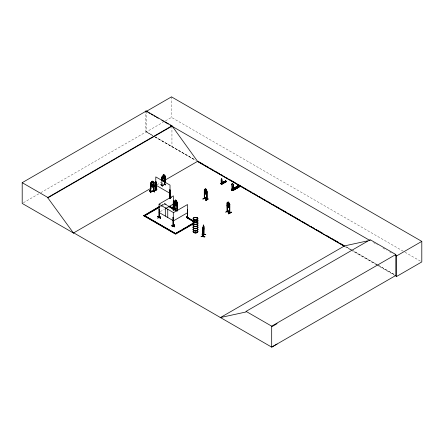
<?xml version="1.0" encoding="UTF-8"?>
<svg xmlns="http://www.w3.org/2000/svg" width="444" height="444" viewBox="0 0 444 444"><rect width="100%" height="100%" fill="white"/><g stroke="black" fill="none" stroke-linecap="round" stroke-linejoin="round"><path stroke-width="0.33" stroke-dasharray="2.22 1.67" d="M162.199 185.309C169.464 183.483 159.679 185.475 162.204 185.376M165.146 184.365L164.796 184.488M161.871 181.585L161.838 185.703L165.146 184.665M160.717 184.765C162.099 184.404 164.347 189.344 160.717 184.776L162.526 186.669M160.878 184.565L162.687 186.469M160.872 184.698L162.682 186.591M165.085 184.599C161.105 185.714 161.899 186.963 162.171 182.179M165.051 183.239L164.796 184.787L164.813 183.4M23.399 202.736L40.176 193.046M40.776 192.702L146.32 131.763L152.875 135.548M146.32 111.4L146.32 131.935L163.103 122.25M165.495 120.862L171.489 117.405L404.39 251.87M156.887 184.837L162.271 181.729M161.216 205.422L164.685 203.419L168.243 205.472M161.216 205.683L164.685 203.679L167.649 205.389M161.144 206.066L164.685 204.018L162.915 205.3M159.962 207.004L162.321 205.639M160.284 211.61L164.43 209.218M165.09 184.693L165.113 183.305M164.213 183.672L166.206 185.525L164.397 183.616M165.051 184.31L164.857 184.465M161.888 185.697L161.81 181.524M162.104 185.537L162.104 182.112M152.786 135.598L145.316 131.302L145.316 112.976M155.178 136.974L194.583 159.635L155.261 136.924M352.331 250.349L345.765 246.57L352.314 250.355M378.005 265.112L352.93 250.688L377.938 265.151M378.599 265.451L394.722 274.725M404.995 252.214L421.8 261.921M373.465 242.541L377.622 244.938M382.967 248.024L386.535 250.083M389.505 251.798L393.068 253.857M378.532 265.49L394.622 274.781M146.32 131.935L152.875 135.72M155.261 137.096L195.976 160.6M344.966 246.62L350.372 249.744M350.976 250.089L376.207 264.657M376.806 265.007L394.228 275.064M167.721 205.772L164.163 203.718L167.721 206.033M164.213 183.5L166.045 185.537M171.945 126.19L171.945 146.725M171.489 96.87L171.489 117.405M164.752 183.333L164.78 184.776"/><path stroke-width="0.67" d="M202.941 236.53L202.936 227.7L203.685 225.491L203.746 234.643M202.964 236.519L203.963 234.193M203.713 234.643L203.874 226.446M203.729 225.497L203.524 226.024L203.496 224.953L203.075 227.356L203.091 236.563L203.963 234.476L203.951 226.251M221.423 183.411C222.072 182.9 220.551 183.594 221.945 183.683L222.067 181.113A0.838 0.483 60 0 0 221.945 179.964L221.906 179.032M221.945 183.683L222.067 181.113M233.106 189.849L233.294 185.997A1.26 0.733 59.5 0 0 233.294 184.543A1.26 0.733 59.5 0 0 232.023 183.827A1.26 0.733 59.5 0 0 232.023 185.281L232.107 189.349L232.589 188.939M233.161 189.821L233.35 185.964A1.26 0.733 59.5 0 0 233.35 184.515A1.26 0.733 59.5 0 0 232.079 183.794A1.26 0.733 59.5 0 0 232.079 185.248L232.301 189.388L232.695 189.127L232.173 189.266L232.551 189.222M202.925 229.598L203.635 226.74L203.763 227.539L203.635 226.74M203.768 228.355L203.729 229.565L203.818 228.344M152.836 182.551L151.715 182.717M153.635 182.029C150.189 181.951 150.782 184.21 151.665 181.319L152.853 181.124L152.836 186.219M154.051 185.026L153.63 186.069L154.035 184.993M201.143 236.424C203.38 235.492 208.353 237.917 201.149 236.391M204.856 236.796L201.188 236.275L204.851 236.813M203.075 230.042L203.485 226.357C203.918 226.923 203.136 234.693 203.435 232.223M221.867 179.054C221.217 178.022 221.084 180.625 221.501 178.671M221.623 183.305L221.229 183.389L221.229 180.63A0.838 0.483 60 0 1 221.351 179.62M221.206 183.761C221.556 184.049 221.767 182.834 221.162 183.183M203.735 227.506L203.674 230.83L202.891 232.268M193.939 219.525C195.266 219.164 193.645 220.435 194.122 219.397M194.411 219.619L194.056 219.464M196.908 217.937L196.986 218.209L196.942 217.937M224.054 182.384L223.887 182.09M224.27 182.367L223.987 182.084M232.534 188.983L232.229 189.344L233.594 190.082L233.489 189.488L232.767 190.343L231.629 189.699L232.351 188.844L232.467 190.099L232.467 189.2L231.99 189.005L231.99 189.904M160.312 218.165C152.059 213.081 166.106 221.262 157.637 216.622M171.817 225.319C173.038 224.364 177.522 229.354 171.828 225.291M174.625 226.751L171.928 225.23L174.647 226.762M150.516 191.458C150.372 190.948 151.276 191.847 150.427 191.753L150.427 183.461L150.788 183.472L150.427 183.461M153.613 182.861L153.979 182.873L153.613 182.861L153.618 191.153L154.018 191.081L150.449 191.642M153.696 191.153L153.89 190.704M163.481 177.256L164.424 176.057L163.736 177.439C165.19 178.249 163.986 179.165 163.514 177.722L162.576 178.999L163.287 177.572L162.604 176.634L163.464 177.261M164.752 179.642L165.113 178.549M165.168 178.566L164.796 179.687C161.372 181.779 161.844 179.609 161.943 176.884L162.238 176.39L164.785 175.613L165.168 175.852L165.113 182.623M205.533 191.12L206.366 190.692L205.816 191.531L206.393 193.062L205.639 191.647C205.261 193.012 204.329 191.947 205.45 191.314L204.906 189.849L205.622 191.186M177.256 205.039L176.956 205.911L174.897 204.723L174.659 203.541L174.93 204.706M206.61 194.583L204.573 193.373L204.284 192.235L204.551 193.395L206.61 194.583L206.937 191.02L206.033 190.176L206.06 189.15L205.189 188.644L204.751 191.691L205.189 192.752L206.005 193.223L206.443 192.668L206.06 189.15M229.731 206.926L229.459 207.742L227.395 206.554L227.106 205.411L227.378 206.571L229.431 207.759L229.731 206.887M232.334 189.388L232.601 188.983M203.013 228.377L203.674 226.745M203.263 232.306L203.435 231.89M203.524 225.014L203.208 225.646M203.269 226.046L203.435 225.291M203.252 226.662L203.025 227.106M203.18 228.138L203.119 236.535M203.724 229.548L203.063 231.196L202.964 230.43M202.059 234.188L205.783 234.571L202.103 234.055M203.735 234.449C202.897 235.292 203.23 236.874 203.052 236.036M203.052 236.336L203.863 234.465M203.136 229.276L203.058 231.829L203.291 230.331L203.441 230.886M203.463 230.852L203.352 229.948M149.628 190.709C150.25 189.755 152.114 196.082 149.628 190.709L150.793 192.768M150.954 192.729L149.817 190.509M175.996 208.841L173.177 210.295L175.974 208.669M205.622 197.475L202.964 199.001M225.785 212.177L228.449 210.65M154.457 190.798L157.132 189.122M157.748 218.148L160.267 216.567M155.755 190.104L155.788 176.906L170.013 185.12L170.041 198.34M156.155 189.899L155.872 189.738L155.977 190.248L156.122 181.979L155.788 181.896L156.033 182.034M155.8 190.132L156.155 190.199L156.122 181.979M159.346 217.41C159.818 216.816 158.625 216.772 159.413 217.244M159.096 209.074L159.413 209.34L159.263 217.61L159.44 217.271M173.127 225.474C174.02 225.996 172.427 225.424 173.21 225.191M173.621 217.654L173.288 217.743L173.621 217.654L173.404 226.024L173.127 225.175M174.908 209.596L174.614 209.335L174.908 209.507M172.488 208.563L174.742 209.851L175.008 209.44M204.273 198.34L204.662 198.418L204.629 192.935M206.732 199.412C200.982 196.542 207.82 199.295 206.937 199.85L206.91 191.02M227.089 211.488L227.389 211.66L227.211 203.235M227.395 202.542L229.759 204.196L229.759 213.031L227.117 211.516L229.826 212.959L227.478 211.394M173.349 209.057L173.082 209.213L173.321 200.86L173.449 209.124L173.099 209.191M236.03 187.34L236.685 187.368M150.749 191.314L153.646 190.759M150.86 182.478L150.483 182.906L150.516 191.758M232.09 189.188L232.373 189.283M173.299 225.929L173.304 212.476L159.074 204.262M173.604 225.891L173.382 217.793M187.34 217.649L187.634 217.477L187.29 217.854M173.415 209.157L173.321 195.871L159.096 204.085L159.074 217.499L159.457 216.883M151.715 182.379L151.127 182.823L151.127 184.71L151.715 185.409L152.814 185.209L153.408 184.293L153.408 182.406L152.814 182.179L153.607 181.973L154.051 182.312L153.591 182.012M177.256 210.478L177.256 202.342L176.945 201.826C175.802 201.72 176.679 199.245 176.351 201.515L176.79 202.109L176.79 203.99L176.351 204.551L175.535 204.079L175.097 203.013L175.097 201.126L175.535 201.043C175.252 198.346 176.09 201.976 174.936 200.633L174.631 200.849L174.642 209.685L176.984 211.005M205.156 189.671L204.284 189.527L204.296 198.357L206.91 199.833L206.76 191.431L206.682 199.722M204.59 189.311L204.312 198.351M227.117 211.538L227.134 202.686L227.983 202.847M225.18 181.108C227.428 182.517 224.17 180.669 225.741 181.019L220.857 183.722L225.841 180.997L221.09 183.899L220.851 183.322L221.34 183.039M225.669 180.825L226.634 181.529L221.512 184.149L226.457 181.429M226.49 181.446L221.617 184.204M239.854 186.33L240.104 186.474L238.661 185.431L231.413 189.816L238.661 185.592M240.01 186.191L232.678 190.532L240.015 186.291L238.589 185.625M238.173 186.069L231.59 189.921L231.879 190.082L238.434 186.214M232.623 190.426L232.884 190.576M240.015 186.291L232.767 190.343M232.773 190.581L232.872 189.977L233.594 189.549M231.679 189.977L231.524 189.211L232.351 188.844M232.09 189.294L232.279 189.122M235.359 187.379C239.333 189.122 233.433 187.59 236.08 186.946L237.429 187.818L236.08 186.946M236.73 186.569C240.704 188.317 234.804 186.785 237.451 186.141L238.8 187.013L237.451 186.141M237.94 185.858C241.913 187.601 236.014 186.069 238.661 185.431M231.674 189.965L238.922 185.681L231.79 189.965M232.506 190.437L239.754 186.147M240.104 186.474L232.945 190.676L231.524 189.749M155.899 189.755L156.06 189.965M169.863 189.915L169.747 198.168L169.863 189.915L170.135 198.285L169.858 198.113M170.108 190.054L169.774 189.971M170.013 198.024L169.836 197.902M169.824 198.296L171.423 197.369M173.221 208.958L173.149 209.285L173.415 200.91M159.263 217.61L159.413 209.34M173.06 217.332L173.393 217.416L173.06 217.332L173.06 225.58M173.288 212.748L187.512 204.534L187.607 217.793L187.274 217.882L187.512 209.524L187.607 217.826M187.34 217.949L187.607 209.579M186.391 216.9L188.928 218.343M173.032 225.313L173.432 225.336M172.2 226.512L174.72 224.753M172.067 226.29C175.663 224.359 175.707 224.348 172.089 226.446M73.771 232.861L73.482 233.033L22.2 203.424L22.2 182.678L146.32 111.017L171.945 125.807L197.569 161.35L344.278 246.054M146.32 111.017L146.32 111.4L171.489 96.87L421.8 241.386L421.8 261.921L396.631 276.451L394.833 275.408M22.2 182.678L47.824 197.469L171.945 125.807M277.123 344.033L271.689 347.13L73.737 232.845L73.443 233.011L47.824 197.852L171.945 126.19M73.443 233.011L156.288 185.181M162.87 181.38L197.858 161.183M193.467 223.793L175.547 234.143L143.728 215.778L159.446 206.449M143.728 215.778L147.641 213.52M148.823 212.837L159.446 206.704M159.374 207.342L144.622 215.862L144.1 215.562L144.622 215.606L159.374 207.087M174.936 200.633L176.973 201.809M174.736 201.382L174.975 201.521M165.618 208.53L173.321 204.085M177.012 210.334L177.106 202.753L177.345 210.423M177.345 202.891L177.012 202.808M204.39 190.06L204.562 198.485M168.315 206.371L173.055 209.113L173.576 208.813L168.315 206.116M206.599 190.504L204.573 189.366M220.851 183.322L221.412 183.078M204.407 198.274L206.998 199.783L206.998 191.569L206.665 191.481M223.437 182.112C225.818 183.178 222.405 182.284 223.926 181.829L224.819 182.34M224.364 181.579C226.745 182.645 223.332 181.757 224.853 181.296L225.741 181.807M220.779 183.722L225.669 180.897L225.896 181.119L221.023 183.816M220.923 183.361L221.673 184.077L222.161 183.511L222.233 183.905M202.98 199.056L205.65 197.341L202.98 198.884M205.65 200.594L208.33 198.895L205.683 200.594M173.288 220.962L187.512 212.748M193.49 221.728L186.38 217.366L186.896 217.066L193.418 220.829M186.38 217.621L186.896 217.066M227.106 202.703L227.228 211.449M228.854 202.342L228.011 201.82L228.011 202.897L227.572 202.98L227.572 204.867L228.011 205.927L228.827 206.399L229.265 205.844L228.888 202.325M193.551 222.894L175.547 233.544M176.146 233.2L180.947 230.425M182.145 229.731L186.347 227.306M187.551 226.612L193.551 223.149M143.728 215.518L175.547 233.888L193.467 223.537M228.854 203.352L229.759 204.196M229.493 204.662L229.826 204.745L229.493 204.662L229.731 213.015L229.731 204.196M227.117 211.205L229.759 212.732M227.361 211.644L227.45 205.428M228.471 213.769L231.152 212.071L228.471 213.603L228.621 213.858L231.285 212.299L228.621 213.853M231.158 212.088L228.488 213.625M220.157 317.715L344.572 245.882L367.493 240.898M220.446 317.543L246.07 311.971L246.07 311.377L370.191 239.716L395.815 254.506L395.815 275.469L271.689 347.13L271.689 326.168L395.815 254.506M370.191 240.309L369.902 240.482L170.157 125.158M395.443 255.228L396.631 255.916L421.8 241.386M271.689 326.767L277.123 323.67M236.091 187.374L236.597 187.335M236.691 187.629L236.103 187.629M236.608 187.751L236.752 187.335M233.489 189.488L233.489 189.915L232.317 189.127M173.421 225.702L173.077 225.569M150.816 191.697L150.749 183.4M154.001 191.098L153.94 182.8M162.998 175.169L164.064 174.803L164.08 175.835L164.591 176.046L164.591 177.933L164.047 178.915L163.031 179.232L162.487 178.593L162.487 176.706L163.031 176.201L162.976 175.147L164.08 174.825M161.81 180.153L161.81 177.411L162.104 177.323L162.171 180.808M164.752 176.484L165.113 176.457L164.752 176.484L164.752 181.962M162.171 177.384L161.81 177.411M153.951 190.815L153.707 191.164M150.483 191.753L153.979 191.087L154.035 182.279M153.441 189.849L154.778 192.041L153.435 189.838M151.715 184.604L152.814 184.399M153.591 186.019L150.849 186.552L153.652 186.069M155.85 190.038L155.883 181.84M204.362 197.957L204.617 198.091M174.708 209.585L176.984 210.789M229.554 212.804L229.581 207.342M174.764 209.807L172.611 208.569M236.508 187.69L236.186 187.668M203.485 226.018L203.219 231.579L203.075 229.237M203.075 231.929L203.208 232.983M194.317 219.736L194.034 219.663M159.207 217.421L159.074 209.257L159.318 209.396M173.154 225.491L173.154 217.277M204.562 198.185L204.268 198.013L204.479 198.468M174.736 209.596L177.078 210.95M172.056 208.147L174.908 209.807L174.975 203.58M227.389 211.361L227.089 211.189L227.306 211.644M203.452 232.284L203.441 231.263M202.925 232.306L202.891 229.576M202.064 234.127L205.744 234.637M174.875 209.807L174.881 201.576M221.229 180.63L221.362 183.428M150.427 191.453L153.613 190.776M232.467 190.099L232.057 189.866L232.057 188.972M160.284 216.55L157.77 218.032M157.753 216.417L160.439 217.949M160.456 218.093L157.775 216.394M173.648 225.852L173.526 217.599M146.32 111.4L147.513 112.088M148.707 112.776L149.9 113.464M151.088 114.152L152.875 115.185M154.068 115.873L155.261 116.561M156.454 117.249L158.242 118.282M161.816 120.346L163.603 121.379M164.796 122.067L168.37 124.126M199.056 161.871L203.247 164.291M204.445 164.985L206.244 166.023M207.437 166.711L208.636 167.405M209.834 168.093L211.633 169.131M212.831 169.824L214.025 170.518M215.223 171.206L217.022 172.244M218.22 172.938L219.414 173.626M221.212 174.664L222.411 175.358M223.609 176.046L224.803 176.74M226.601 177.778L227.8 178.466M228.999 179.16L235.586 182.961M237.379 183.999L240.975 186.075M242.169 186.763L246.365 189.183M247.558 189.877L249.356 190.914M250.555 191.603L251.754 192.296M252.952 192.99L254.745 194.022M255.944 194.716L257.143 195.41M258.935 196.442L260.134 197.136M261.333 197.83L263.131 198.868M264.33 199.556L265.523 200.25M266.722 200.938L268.52 201.976M269.719 202.669L270.912 203.358M272.71 204.395L273.909 205.089M275.108 205.777L279.298 208.197M280.497 208.891L287.085 212.693M288.278 213.386L292.474 215.806M293.667 216.494L297.863 218.92M299.056 219.608L300.854 220.646M302.053 221.34L303.252 222.028M304.451 222.722L306.243 223.759M307.442 224.448L308.641 225.141M310.434 226.179L311.633 226.867M312.831 227.561L314.03 228.249M315.828 229.287L317.022 229.981M318.22 230.669L322.411 233.094M326.606 235.514L330.197 237.584M331.396 238.278L338.583 242.424M339.777 243.118L343.972 245.538M197.175 161.294L344.366 246.276M221.673 183.794L221.811 184.31M228.321 210.606L225.802 212.06M155.788 185.12L170.013 193.334M176.407 200.472L175.502 199.983L176.351 200.505M174.947 204.684L176.962 205.844M169.425 206.16L173.576 208.558M174.975 209.429L174.659 209.379M169.425 206.416L172.982 208.469M175.003 209.54L177.078 210.739M188.084 218.01L192.824 220.746M186.38 217.366L193.49 221.473M159.074 212.476L173.304 220.69M144.849 215.823L162.859 226.218M164.058 226.912L171.262 231.074M172.461 231.768L174.264 232.806M246.07 311.377L271.689 326.168M164.768 175.652L165.135 175.874M226.618 181.529L221.673 184.232L220.918 183.799M164.064 175.818L164.025 174.853M161.91 176.884L161.871 180.902M161.91 179.592L162.271 180.447M153.413 189.838L154.601 191.919M151.665 181.319L151.715 186.424M150.483 185.614L150.86 186.585L150.522 185.603M232.279 189.294L232.245 188.783M396.631 255.916L396.631 276.451M221.206 183.161L221.162 183.783M203.718 234.315L203.735 234.66M188.95 218.348L186.264 216.816M177.106 202.753L177.106 210.967M176.063 233.844L144.25 215.479M174.736 203.435L174.742 209.851M169.908 197.841L169.958 198.324M167.749 209.274L167.749 217.488M165.307 207.859L165.307 216.073M165.051 176.396L165.051 182.556M164.813 176.551L164.813 182.029M162.104 177.323L162.104 180.741M145.316 110.939L145.316 112.299M47.824 197.469L47.824 197.852M197.802 222.771A2.387 1.376 0 0 1 195.188 224.498A2.387 1.376 0 0 1 193.434 222.438M197.769 222.91A2.348 1.354 0 0 1 195.194 224.603A2.348 1.354 0 0 1 193.467 222.583M197.769 224.681A2.348 1.354 0 0 1 195.194 226.373A2.348 1.354 0 0 1 193.467 224.353M197.802 220.507A2.387 1.376 0 0 1 195.188 222.228A2.387 1.376 0 0 1 193.434 220.174M193.812 219.891A2.387 1.376 0 0 1 194.883 219.53M197.774 222.527A2.353 1.36 0 0 1 195.194 224.226A2.353 1.36 0 0 1 193.462 222.2M197.774 220.646A2.353 1.36 0 0 1 195.194 222.344A2.353 1.36 0 0 1 193.462 220.313M193.834 220.035A2.353 1.36 0 0 1 194.322 219.819M197.802 222.655A2.387 1.376 0 0 1 195.188 224.381A2.387 1.376 0 0 1 193.434 222.322M197.802 220.391A2.387 1.376 0 0 1 195.188 222.111A2.387 1.376 0 0 1 193.434 220.058M193.812 219.774A2.387 1.376 0 0 1 194.883 219.414M197.769 220.263A2.348 1.354 0 0 1 195.194 221.961A2.348 1.354 0 0 1 193.467 219.935M193.839 219.658A2.348 1.354 0 0 1 194.894 219.303M197.802 229.232A2.387 1.376 0 0 1 195.188 230.958A2.387 1.376 0 0 1 193.434 228.899M197.769 229.37A2.348 1.354 0 0 1 195.194 231.063A2.348 1.354 0 0 1 193.467 229.043M197.763 225.019A2.342 1.354 0 0 1 195.194 226.712A2.342 1.354 0 0 1 193.467 224.697M197.763 231.269A2.342 1.354 0 0 1 195.194 232.961A2.342 1.354 0 0 1 193.467 230.941M197.802 226.967A2.387 1.376 0 0 1 195.188 228.688A2.387 1.376 0 0 1 193.434 226.634M197.774 228.987A2.353 1.36 0 0 1 195.194 230.686A2.353 1.36 0 0 1 193.462 228.66M197.774 227.1A2.353 1.36 0 0 1 195.194 228.804A2.353 1.36 0 0 1 193.462 226.773M197.802 229.115A2.387 1.376 0 0 1 195.188 230.841A2.387 1.376 0 0 1 193.434 228.782M197.802 226.851A2.387 1.376 0 0 1 195.188 228.571A2.387 1.376 0 0 1 193.434 226.518M197.769 226.723A2.348 1.354 0 0 1 195.194 228.421A2.348 1.354 0 0 1 193.467 226.396M203.169 227.267L203.158 229.648L203.408 228.066C203.829 230.497 203.652 222.988 203.408 227.606L203.169 227.267M176.745 204.357L175.985 202.969L175.508 203.674L175.214 203.469L175.796 202.642L175.252 201.171L175.968 202.514C176.312 201.204 177.295 202.27 176.157 202.858L176.745 204.357M229.226 206.21L228.46 204.823C228.083 206.188 227.15 205.122 228.277 204.495L227.728 203.025L228.449 204.362C228.765 203.03 229.809 204.168 228.638 204.712L229.226 206.21M203.48 228.238L203.219 228.888L203.485 228.244M203.48 229.043L203.219 229.692L203.485 229.049M163.864 175.097L163.214 175.641L163.864 175.097M164.047 176.218L163.031 176.54L163.031 178.427L164.047 178.105L164.047 176.218M152.619 181.368L151.909 181.502L151.909 181.835L152.619 181.707L152.619 181.368M205.855 189.266L205.333 188.961L205.855 189.605L205.855 189.266M228.682 202.442L228.155 202.142L228.682 202.78L228.682 202.442M206.005 190.532L205.189 190.06L205.189 191.941L206.005 192.413L206.005 190.532M228.827 203.707L228.011 203.235L228.011 205.122L228.827 205.594L228.827 203.707M176.201 200.588L175.68 200.288L176.201 200.927L176.201 200.588M176.351 201.854L175.535 201.382L175.535 203.269L176.351 203.741L176.351 201.854M194.328 219.885A2.348 1.354 0 0 0 197.846 218.709A2.348 1.354 0 0 0 194.328 217.538A2.348 1.354 0 0 0 194.328 219.885M194.328 220.085A2.342 1.354 0 0 0 197.841 218.914A2.342 1.354 0 0 0 194.328 217.738A2.342 1.354 0 0 0 194.328 220.085M195.194 226.501A2.342 1.354 0 0 0 197.763 224.808A2.348 1.354 0 0 1 195.194 226.518A2.348 1.354 0 0 1 193.467 224.492A2.342 1.354 0 0 0 195.194 226.501M194.322 219.963A2.359 1.36 0 0 0 197.858 218.787A2.359 1.36 0 0 0 194.322 217.61A2.359 1.36 0 0 0 194.322 219.963M195.194 232.834A2.348 1.354 0 0 0 197.769 231.141A2.342 1.354 0 0 1 195.194 232.828A2.348 1.354 0 0 1 193.467 230.813A2.342 1.354 0 0 0 195.194 232.828"/></g></svg>
